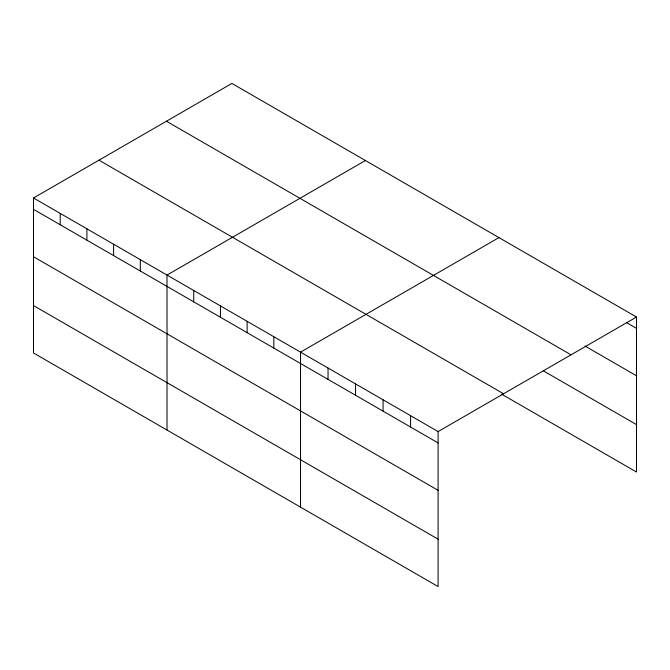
<?xml version="1.0" encoding="UTF-8"?>
<svg xmlns="http://www.w3.org/2000/svg" width="670" height="670" viewBox="0 0 670 670"><rect width="100%" height="100%" fill="white"/><g stroke="black" fill="none" stroke-linecap="round" stroke-linejoin="round"><path stroke-width="1" d="M33.5 197.985L438.096 431.572L438.096 586.568L33.5 352.973L33.5 197.985L231.904 83.432L636.5 317.027L636.5 472.015L501.604 394.136M365.418 160.515L167.014 275.069L167.014 430.065M498.941 237.607L300.529 352.152L300.529 507.148M438.096 431.572L636.5 317.027M626.735 322.739L636.5 328.375M585.027 346.055L636.5 375.778M166.428 121.236L571.024 354.824M543.311 370.812L636.5 424.613M98.976 160.18L503.572 393.776M33.5 209.333L438.096 442.92M33.5 256.736L438.096 490.323M33.5 305.57L438.096 539.166M410.584 415.685L410.584 427.041M383.072 399.806L383.072 411.154M355.561 383.918L355.561 395.275M328.04 368.039L328.04 379.387M273.829 336.734L273.829 348.082M247.13 321.315L247.13 332.672M220.422 305.905L220.422 317.253M193.722 290.487L193.722 301.835M140.315 259.65L140.315 270.998M113.607 244.232L113.607 255.58M86.907 228.813L86.907 240.17M60.2 213.403L60.2 224.752"/></g></svg>
